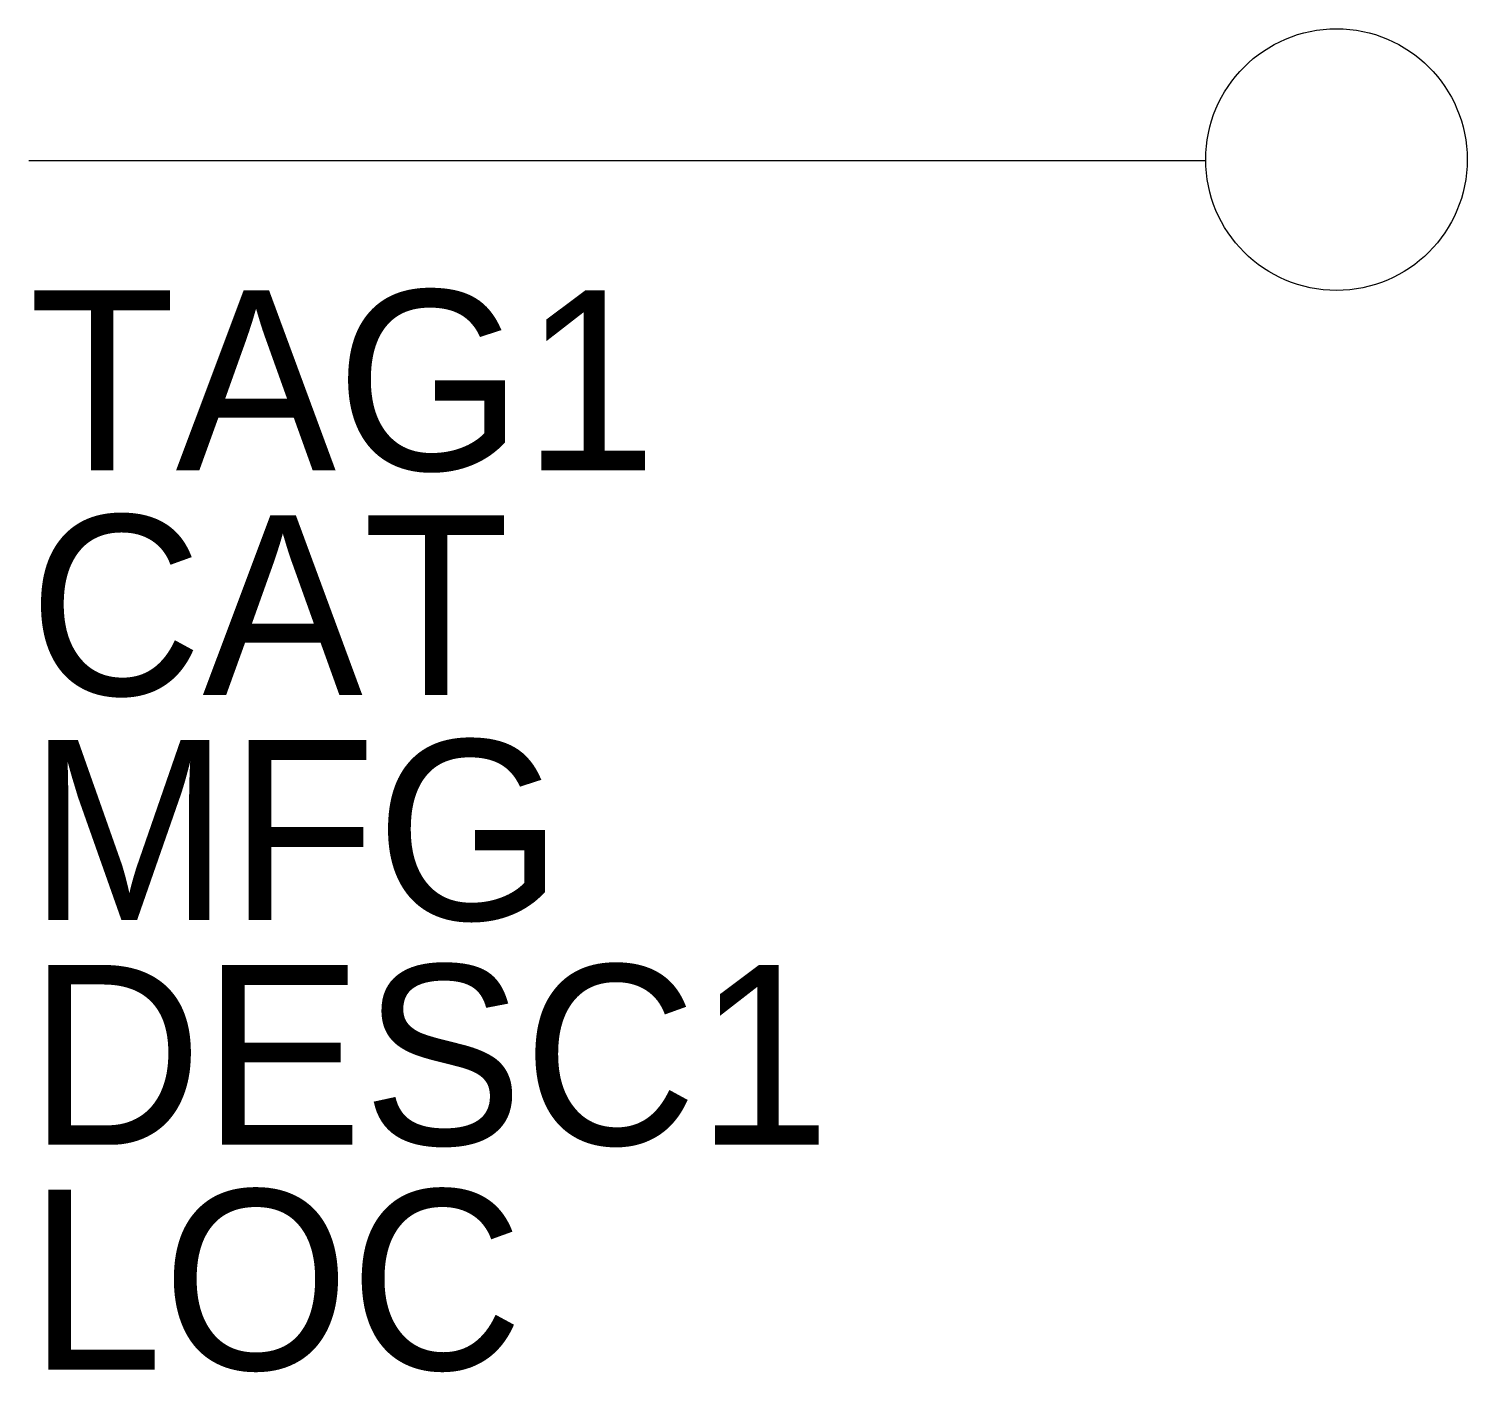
# Model space of a CAD drawing. Extents: x -0.5 to 0.5, y -0.84 to 0.09.
import ezdxf

# ---------------------------------------------------------------- set-up
doc = ezdxf.new("R2010")
doc.units = 0
doc.layers.get('0').update_dxf_attribs({"linetype": 'CONTINUOUS'})

msp = doc.modelspace()

# ---------------------------------------------------------------- linework, layer by layer
msp.add_line((0.3182, -0.0009), (-0.5, -0.0009))
msp.add_circle((0.4091, 0), 0.0909)

# ---------------------------------------------------------------- texts
for tag, p in [('TAG1', (-0.5, -0.2159)), ('CAT', (-0.5, -0.37215)), ('MFG', (-0.5, -0.5284)), ('DESC1', (-0.5, -0.68465)), ('LOC', (-0.5, -0.8409))]:
    msp.add_attdef(tag, p, '', height=0.125)

doc.saveas('drawing.dxf')
